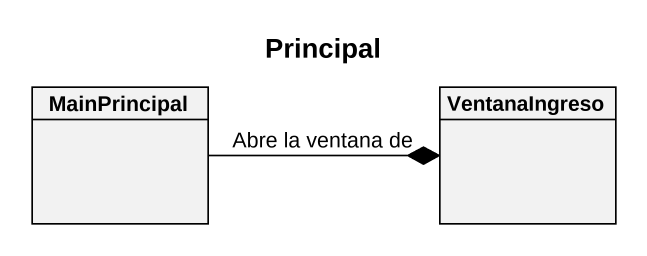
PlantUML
@startuml
title Principal
hide circle
hide empty members
class MainPrincipal
class VentanaIngreso
MainPrincipal -right-* VentanaIngreso : Abre la ventana de
@enduml
